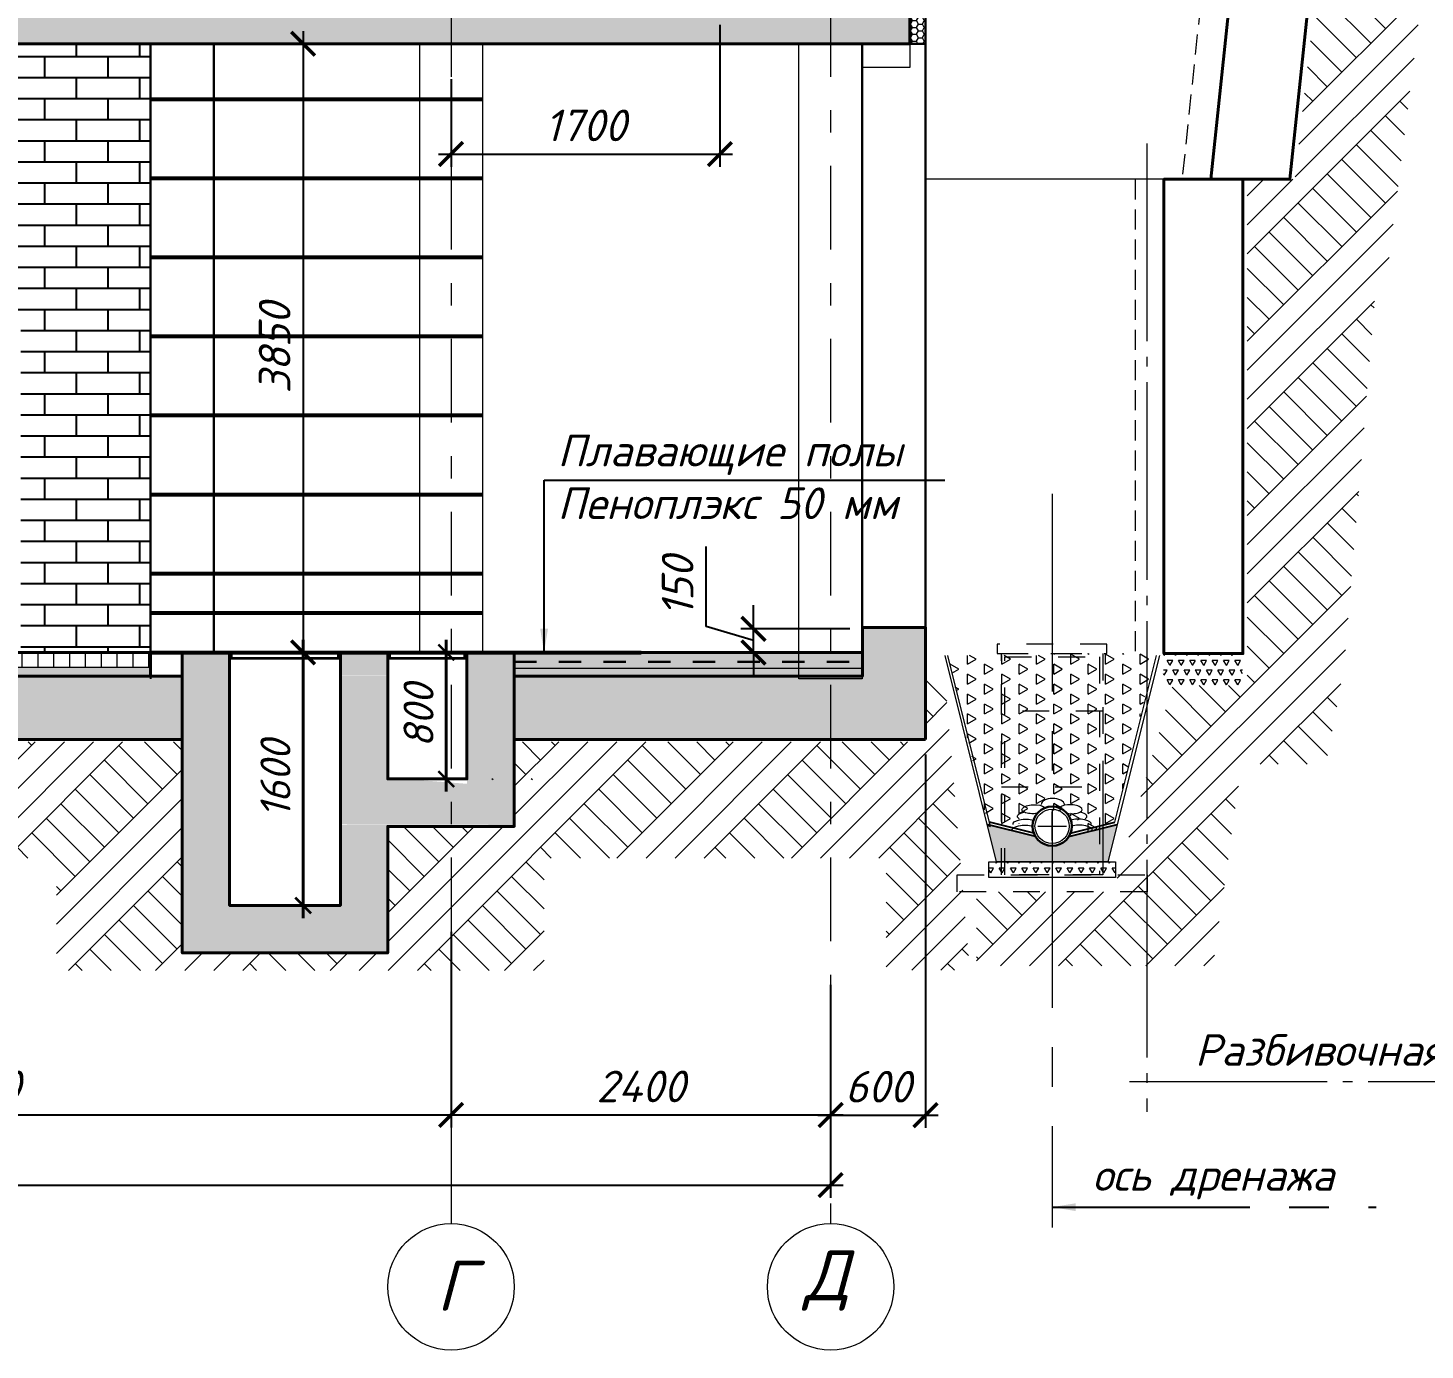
# Model space of a CAD drawing. Header units: millimetres. Extents: x -6419137 to 687965, y -598396 to 179722.
# Drawn here: x 520209 to 529043, y 79568 to 87930 of the extents above; entities that cross this region are included whole.
import ezdxf

# ---------------------------------------------------------------- set-up
doc = ezdxf.new("R2010")
doc.units = ezdxf.units.MM
doc.header["$MEASUREMENT"] = 0
for name, pattern in [('CENTER', [2, 1.25, -0.25, 0.25, -0.25]), ('Dashed', [564.444447, 282.222223, -282.222223]), ('Double Dashed copy', [3020, 2500, -200, 120, -200]), ('Штриховая', [5644.444466, 2822.222233, -2822.222233]), ('штриховаяX2', [38.1, 25.4, -12.7]), ('Штрихштриховая', [10936.110735, 5291.666508, -2116.666555, 1411.111116, -2116.666555])]:
    doc.linetypes.add(name, pattern=pattern)
for name, color, linetype, lineweight in [('Арматура', 72, 'Continuous', 50), ('оси_Ном._пера__96', 7, 'Continuous', 5), ('оси_Ном._пера__97', 7, 'Continuous', 20), ('перекрытие_Ном._пера__94', 252, 'Continuous', 13), ('перекрытие_Ном._пера__99', 7, 'Continuous', 40), ('подп стены Инжзащита_Ном._пера__96', 7, 'Continuous', 13), ('подп стены Инжзащита_Ном._пера__97', 7, 'Continuous', 20), ('подп стены Инжзащита_Ном._пера__99', 7, 'Continuous', 40), ('стены02_Ном._пера__99', 7, 'Continuous', 40), ('чертеж_Ном._пера__96', 7, 'Continuous', 13), ('Штриховка', 7, 'Continuous', 5), ('штриховка_Ном._пера__96', 7, 'Continuous', 13)]:
    doc.layers.add(name, color=color, linetype=linetype, lineweight=lineweight)
doc.layers.add('Конструкции', color=7, linetype='Continuous', lineweight=5, true_color=0x0000e6)
for name, color, linetype in [('крыша', 7, 'Continuous'), ('оси', 7, 'Continuous'), ('размеры', 7, 'Continuous'), ('чертеж', 7, 'Continuous')]:
    doc.layers.add(name, color=color, linetype=linetype)
doc.styles.get("Standard").update_dxf_attribs({"font": 'isocpeui.ttf'})
doc.dimstyles.get("Standard").update_dxf_attribs({"dimtxt": 150, "dimasz": 100, "dimexe": 100, "dimexo": 100, "dimgap": 80, "dimtad": 1, "dimtoh": 1, "dimdec": 0, "dimzin": 0, "dimdsep": 46, "dimtxsty": 'Standard', "dimblk": 'ARCHTICK', "dimblk2": 'ARCHTICK', "dimcen": 0.09, "dimdle": 100, "dimadec": 0, "dimazin": 0, "dimtfac": 1, "dimtdec": 0, "dimtofl": 0, "dimtmove": 0, "dimatfit": 3, "dimfxl": 1, "dimtolj": 1, "dimtzin": 0, "dimarcsym": 0})
doc.dimstyles.new('STEP', dxfattribs={"dimtxt": 200, "dimasz": 150, "dimexe": 80, "dimexo": 80, "dimgap": 80, "dimtad": 1, "dimdec": 0, "dimzin": 0, "dimdsep": 46, "dimtxsty": 'Standard', "dimblk": 'ARCHTICK', "dimcen": 150, "dimdle": 80, "dimadec": 0, "dimazin": 0, "dimtfac": 1, "dimtdec": 0, "dimtofl": 0, "dimtmove": 1, "dimatfit": 3, "dimfxl": 1, "dimtolj": 1, "dimtzin": 0, "dimarcsym": 0})
pattern_1 = [(90, (655375.12, 192920.41), (109.14395, 63.014304), [63.014304, -63.014304]), (30, (655375.12, 192920.41), (-109.143964, 63.014282), [63.014304, -63.014304]), (150, (655429.69, 192951.92), (-1.3e-05, 126.028586), [63.014304, -63.014304])]

# ---------------------------------------------------------------- blocks, each defined once
blk = doc.blocks.new('A$C53FA6118')
at = {"layer": 'перекрытие_Ном._пера__94', "linetype": 'Continuous'}
h = blk.add_hatch(color=9, dxfattribs=at)
h.paths.add_polyline_path([(1989.3, -244.7), (1589.3, -244.7)], flags=17)
h.paths.add_polyline_path([(-10010.7, -244.7), (-10410.7, -244.7), (-10410.7, -644.7), (-10010.7, -644.7)])
h.paths.add_polyline_path([(4689.3, -244.7), (4689.3, -44.7), (-10810.7, -44.7), (-10810.7, -244.7)])
at = {"layer": 'перекрытие_Ном._пера__99', "color": 0, "linetype": 'Continuous'}
for points in [[(4689.3, -244.7), (4689.3, -44.7), (-10810.7, -44.7), (-10810.7, -244.7), (-10410.7, -244.7)], [(-10410.7, -244.7), (-10410.7, -644.7), (-10010.7, -644.7), (-10010.7, -244.7), (1589.3, -244.7), (1589.3, -244.7), (1989.3, -244.7), (1989.3, -244.7)], [(1589.3, -244.7), (1589.3, -244.7), (1989.3, -244.7), (1989.3, -244.7), (4689.3, -244.7)]]:
    blk.add_lwpolyline(points, dxfattribs=at)
blk = doc.blocks.new('_ArchTick')
at = {"color": 0, "linetype": 'ByBlock', "const_width": 0.15}
blk.add_lwpolyline([(-0.5, -0.5), (0.5, 0.5)], dxfattribs=at)
blk = doc.blocks.new('*D751')
at = {"layer": 'Defpoints', "color": 0, "transparency": 16777216}
for p in [(516884, 81493.4), (522884, 81493.4), (522884, 81055)]:
    blk.add_point(p, dxfattribs=at)
at = {"layer": 'размеры', "color": 0, "lineweight": -2, "transparency": 16777216}
for p, q in [((516884, 81413.4), (516884, 80975)), ((522884, 81413.4), (522884, 80975)), ((516804, 81055), (522964, 81055))]:
    blk.add_line(p, q, dxfattribs=at)
at = {"layer": 'размеры', "color": 0, "lineweight": -2, "transparency": 16777216, "xscale": 150, "yscale": 150, "zscale": 150, "rotation": 180}
blk.add_blockref('_ArchTick', (516884, 81055), dxfattribs=at)
at = {"layer": 'размеры', "color": 0, "lineweight": -2, "transparency": 16777216, "xscale": 150, "yscale": 150, "zscale": 150}
blk.add_blockref('_ArchTick', (522884, 81055), dxfattribs=at)
at = {"layer": 'размеры', "color": 0, "transparency": 16777216, "insert": (519884, 81235), "char_height": 200, "attachment_point": 5}
blk.add_mtext('\\A1;6000', dxfattribs=at)
blk = doc.blocks.new('*D752')
at = {"layer": 'Defpoints', "color": 0, "transparency": 16777216}
for p in [(510884, 82115.6), (525284, 81956.9), (525284, 80610.6)]:
    blk.add_point(p, dxfattribs=at)
at = {"layer": 'размеры', "color": 0, "lineweight": -2, "transparency": 16777216}
for p, q in [((510884, 82035.6), (510884, 80530.6)), ((525284, 81876.9), (525284, 80530.6)), ((510804, 80610.6), (525364, 80610.6))]:
    blk.add_line(p, q, dxfattribs=at)
at = {"layer": 'размеры', "color": 0, "lineweight": -2, "transparency": 16777216, "xscale": 150, "yscale": 150, "zscale": 150, "rotation": 180}
blk.add_blockref('_ArchTick', (510884, 80610.6), dxfattribs=at)
at = {"layer": 'размеры', "color": 0, "lineweight": -2, "transparency": 16777216, "xscale": 150, "yscale": 150, "zscale": 150}
blk.add_blockref('_ArchTick', (525284, 80610.6), dxfattribs=at)
at = {"layer": 'размеры', "color": 0, "transparency": 16777216, "insert": (518084, 80790.6), "char_height": 200, "attachment_point": 5}
blk.add_mtext('\\A1;14400', dxfattribs=at)
blk = doc.blocks.new('A$C5AFB0D83')
at = {"layer": 'чертеж', "color": 1, "linetype": 'Dashed', "lineweight": 20, "ltscale": 0.6}
for points in [[(-456.2, 1035.9), (237.6, 1035.9), (237.6, 1096.2), (-456.2, 1096.2)], [(-428.7, 1035.9), (211.3, 1035.9), (211.3, -364), (-428.7, -364)], [(211.3, 672.8), (-428.7, 672.8), (-428.7, 1035.9), (211.3, 1035.9)], [(-408.7, 1015.9), (191.3, 1015.9), (191.3, -364), (-408.7, -364)], [(211.3, -364), (-428.7, -364), (-428.7, 193.1), (211.3, 193.1)], [(-708.7, -364), (491.3, -364), (491.3, -469.9), (-708.7, -469.9)]]:
    blk.add_lwpolyline(points, close=True, dxfattribs=at)
blk = doc.blocks.new('A$C75B94F84')
at = {"layer": 'штриховка_Ном._пера__96', "linetype": 'Continuous'}
h = blk.add_hatch(dxfattribs=at)
h.set_pattern_fill('TRIANG_0002', color=256, scale=0.88209, style=0, pattern_type=2)
h.set_pattern_definition(pattern_1)
h.paths.add_polyline_path([(-694.2, 381.9), (-34.1, 381.9), (-34.1, -599.7), (-85.1, -602.4), (-162.5, -625.7), (-204.9, -644.8), (-256.3, -696.8), (-268.2, -732.5), (-268.5, -733), (-268.8, -733.5), (-269.2, -734), (-269.5, -734.5), (-269.8, -735), (-269.9, -735), (-435.8, -700.4)])
h = blk.add_hatch(dxfattribs=at)
h.set_pattern_fill('TRIANG_0002', color=256, scale=0.88209, style=0, pattern_type=2)
h.set_pattern_definition(pattern_1)
h.paths.add_polyline_path([(615.9, 393.2), (355.7, -700.4), (186.5, -734.6), (128, -658.9), (127.6, -658.3), (127.2, -657.8), (126.7, -657.3), (126.2, -656.7), (125.7, -656.2), (125.1, -655.7), (124.6, -655.2), (124, -654.7), (123.3, -654.2), (122.7, -653.7), (122, -653.2), (121.4, -652.7), (120.6, -652.2), (119.9, -651.7), (119.2, -651.2), (118.4, -650.7), (117.6, -650.3), (116.8, -649.8), (115.9, -649.3), (115, -648.9), (114.2, -648.4), (113.3, -648), (112.3, -647.5), (111.4, -647.1), (110.4, -646.7), (109.4, -646.3), (108.4, -645.8), (107.4, -645.4), (106.4, -645), (105.3, -644.6), (104.3, -644.3), (103.2, -643.9), (48.9, -611.2), (-3.5, -598.1), (-34.1, -599.7), (-44.2, 393.2)])
h = blk.add_hatch(color=9, dxfattribs=at)
edge = h.paths.add_edge_path()
edge.add_line((-387, -922.6), (-34.1, -922.6))
edge.add_line((-34.1, -922.6), (-34.1, -822.6))
edge.add_arc((-34.1, -698.4), 124.2, 211.11858, 270, ccw=False)
edge.add_line((-140.4, -762.6), (-445.7, -687.5))
edge.add_line((-445.7, -687.5), (-387, -922.6))
h = blk.add_hatch(color=9, dxfattribs=at)
edge = h.paths.add_edge_path()
edge.add_line((318.7, -922.6), (-34.1, -922.6))
edge.add_line((-34.1, -922.6), (-34.1, -822.6))
edge.add_arc((-34.1, -698.4), 124.2, 270, 328.88142)
edge.add_line((72.2, -762.6), (377.5, -687.5))
edge.add_line((377.5, -687.5), (318.7, -922.6))
h = blk.add_hatch(dxfattribs=at)
h.set_pattern_fill('TRIANG_0002', color=256, style=0, pattern_type=2)
h.set_pattern_definition([(120, (741787.89, 217021.63), (35.718737, 61.8666824), [35.71875, -35.71875]), (60, (741787.89, 217021.63), (71.437487, 7.4e-06), [35.71875, -35.71875]), (180, (741805.747, 217052.566), (-35.71875, 61.866675), [35.71875, -35.71875])])
h.paths.add_polyline_path([(365.9, -922.6), (365.9, -1022.6), (-434.1, -1022.6), (-434.1, -922.6)])
for points in [[(-139.6, -764), (-445.7, -687.5)], [(-150.1, -742.8), (-430.9, -672.6)], [(71.3, -764), (377.5, -687.5)], [(81.9, -742.8), (362.6, -672.6)]]:
    blk.add_lwpolyline(points)
at = {"layer": 'подп стены Инжзащита_Ном._пера__97', "linetype": 'Continuous'}
for p, q in [((-713, 381.3), (-387, -922.6)), ((-423.9, -700.4), (-694.2, 381.3)), ((644.7, 381.3), (318.7, -922.6)), ((362.6, -672.6), (625.9, 381.3)), ((318.7, -922.6), (-387, -922.6))]:
    blk.add_line(p, q, dxfattribs=at)
at = {"layer": 'подп стены Инжзащита_Ном._пера__97', "linetype": 'Continuous', "flags": 128}
blk.add_lwpolyline([(-434.1, -922.6), (365.9, -922.6), (365.9, -1022.6), (-434.1, -1022.6)], close=True, dxfattribs=at)
at = {"layer": 'подп стены Инжзащита_Ном._пера__97', "linetype": 'Continuous', "extrusion": (0, 0, -1)}
blk.add_ellipse((-151.7, -590.8), major_axis=(-73, -3.3), ratio=0.38892, start_param=4.394692, end_param=9.38902, dxfattribs=at)
at = {"layer": 'чертеж_Ном._пера__96', "color": 1}
for p, q in [((-34.1, -788.4), (-34.1, -608.4)), ((-124.1, -698.4), (55.9, -698.4))]:
    blk.add_line(p, q, dxfattribs=at)
at = {"layer": 'чертеж_Ном._пера__96', "color": 1, "linetype": 'Continuous', "lineweight": 30}
blk.add_circle((-34.1, -698.4), 124.2, dxfattribs=at)
at = {"layer": 'чертеж_Ном._пера__96', "linetype": 'Continuous'}
blk.add_circle((-34.1, -698.4), 108.4, dxfattribs=at)
at = {"layer": 'штриховка_Ном._пера__96', "linetype": 'Continuous'}
for centre, major_axis, ratio, start_param, end_param in [((-28.7, -566.5), (75.5, -3.4), 0.579291, 0.158292, 3.105835), ((83.4, -590.8), (73, -3.3), 0.38892, 4.394692, 9.38902), ((112, -633.4), (73, -3.3), 0.38892, 5.740655, 7.417164), ((137.4, -682.2), (76, -2.1), 0.373128, 6.136251, 8.640536), ((143.3, -720), (76, -2.1), 0.373128, 6.136251, 8.640536)]:
    blk.add_ellipse(centre, major_axis=major_axis, ratio=ratio, start_param=start_param, end_param=end_param, dxfattribs=at)
at = {"layer": 'штриховка_Ном._пера__96', "linetype": 'Continuous', "extrusion": (0, 0, -1)}
for centre, major_axis, ratio, start_param, end_param in [((-180.2, -633.4), (-73, -3.3), 0.38892, 5.740655, 7.417164), ((-211.5, -720), (-76, -2.1), 0.373128, 6.136251, 8.640536), ((-205.7, -682.2), (-76, -2.1), 0.373128, 6.136251, 8.640536)]:
    blk.add_ellipse(centre, major_axis=major_axis, ratio=ratio, start_param=start_param, end_param=end_param, dxfattribs=at)
at = {"layer": 'чертеж_Ном._пера__96'}
blk.add_blockref('A$C5AFB0D83', (74.5, -642.8), dxfattribs=at)
blk = doc.blocks.new('*D754')
at = {"layer": 'Defpoints', "color": 0, "transparency": 16777216}
for p in [(522884, 82292.9), (525284, 81522.1), (525284, 81055)]:
    blk.add_point(p, dxfattribs=at)
at = {"layer": 'размеры', "color": 0, "lineweight": -2, "transparency": 16777216}
for p, q in [((522884, 82212.9), (522884, 80975)), ((525284, 81442.1), (525284, 80975)), ((522804, 81055), (525364, 81055))]:
    blk.add_line(p, q, dxfattribs=at)
at = {"layer": 'размеры', "color": 0, "lineweight": -2, "transparency": 16777216, "xscale": 150, "yscale": 150, "zscale": 150, "rotation": 180}
blk.add_blockref('_ArchTick', (522884, 81055), dxfattribs=at)
at = {"layer": 'размеры', "color": 0, "lineweight": -2, "transparency": 16777216, "xscale": 150, "yscale": 150, "zscale": 150}
blk.add_blockref('_ArchTick', (525284, 81055), dxfattribs=at)
at = {"layer": 'размеры', "color": 0, "transparency": 16777216, "insert": (524084, 81235), "char_height": 200, "attachment_point": 5}
blk.add_mtext('\\A1;2400', dxfattribs=at)
blk = doc.blocks.new('*D756')
at = {"layer": 'Defpoints', "color": 0, "transparency": 16777216}
for p in [(525884, 83414), (525284, 81567.3), (525884, 81053.4)]:
    blk.add_point(p, dxfattribs=at)
at = {"layer": 'размеры', "color": 0, "lineweight": -2, "transparency": 16777216}
for p, q in [((525884, 83334), (525884, 80973.4)), ((525284, 81487.3), (525284, 80973.4)), ((525204, 81053.4), (525964, 81053.4))]:
    blk.add_line(p, q, dxfattribs=at)
at = {"layer": 'размеры', "color": 0, "lineweight": -2, "transparency": 16777216, "xscale": 150, "yscale": 150, "zscale": 150, "rotation": 180}
blk.add_blockref('_ArchTick', (525284, 81053.4), dxfattribs=at)
at = {"layer": 'размеры', "color": 0, "lineweight": -2, "transparency": 16777216, "xscale": 150, "yscale": 150, "zscale": 150}
blk.add_blockref('_ArchTick', (525884, 81053.4), dxfattribs=at)
at = {"layer": 'размеры', "color": 0, "transparency": 16777216, "insert": (525584, 81233.4), "char_height": 200, "attachment_point": 5}
blk.add_mtext('\\A1;600', dxfattribs=at)
blk = doc.blocks.new('*D746')
at = {"layer": 'Defpoints', "color": 0, "transparency": 16777216}
for p in [(1296.1, 617.8), (1140.1, -182.2), (1270.6, -182.2)]:
    blk.add_point(p, dxfattribs=at)
at = {"layer": 'размеры', "color": 0, "lineweight": -2, "transparency": 16777216}
for p, q in [((1140.1, 697.8), (1140.1, -262.2)), ((1216.1, 617.8), (1060.1, 617.8)), ((1190.6, -182.2), (1060.1, -182.2))]:
    blk.add_line(p, q, dxfattribs=at)
at = {"layer": 'размеры', "color": 0, "lineweight": -2, "transparency": 16777216, "xscale": 100, "yscale": 100, "zscale": 100}
for p, rotation in [((1140.1, 617.8), 90), ((1140.1, -182.2), 270)]:
    blk.add_blockref('_ArchTick', p, dxfattribs=dict(at, rotation=rotation))
at = {"layer": 'размеры', "color": 0, "transparency": 16777216, "insert": (965.1, 217.8), "char_height": 190, "attachment_point": 5, "rotation": 90}
blk.add_mtext('\\A1;800', dxfattribs=at)
blk = doc.blocks.new('*D748')
at = {"layer": 'Defpoints', "color": 0, "transparency": 16777216}
for p in [(470.6, 617.8), (235.3, -982.2), (365.7, -982.2)]:
    blk.add_point(p, dxfattribs=at)
at = {"layer": 'размеры', "color": 0, "lineweight": -2, "transparency": 16777216}
for p, q in [((235.3, 697.8), (235.3, -1062.2)), ((390.6, 617.8), (155.3, 617.8)), ((285.7, -982.2), (155.3, -982.2))]:
    blk.add_line(p, q, dxfattribs=at)
at = {"layer": 'размеры', "color": 0, "lineweight": -2, "transparency": 16777216, "xscale": 100, "yscale": 100, "zscale": 100}
for p, rotation in [((235.3, 617.8), 90), ((235.3, -982.2), 270)]:
    blk.add_blockref('_ArchTick', p, dxfattribs=dict(at, rotation=rotation))
at = {"layer": 'размеры', "color": 0, "transparency": 16777216, "insert": (60.3, -182.2), "char_height": 190, "attachment_point": 5, "rotation": 90}
blk.add_mtext('\\A1;1600', dxfattribs=at)
blk = doc.blocks.new('*D763')
at = {"layer": 'Defpoints', "color": 0, "transparency": 16777216}
for p in [(524584, 88029.7), (522884, 87686.5), (524584, 87132)]:
    blk.add_point(p, dxfattribs=at)
at = {"layer": 'размеры', "color": 0, "lineweight": -2, "transparency": 16777216}
for p, q in [((524584, 87949.7), (524584, 87052)), ((522884, 87606.5), (522884, 87052)), ((522804, 87132), (524664, 87132))]:
    blk.add_line(p, q, dxfattribs=at)
at = {"layer": 'размеры', "color": 0, "lineweight": -2, "transparency": 16777216, "xscale": 150, "yscale": 150, "zscale": 150, "rotation": 180}
blk.add_blockref('_ArchTick', (522884, 87132), dxfattribs=at)
at = {"layer": 'размеры', "color": 0, "lineweight": -2, "transparency": 16777216, "xscale": 150, "yscale": 150, "zscale": 150}
blk.add_blockref('_ArchTick', (524584, 87132), dxfattribs=at)
at = {"layer": 'размеры', "color": 0, "transparency": 16777216, "insert": (523734, 87313.3), "char_height": 200, "attachment_point": 5}
blk.add_mtext('\\A1;1700', dxfattribs=at)
blk = doc.blocks.new('*D757')
at = {"layer": 'Defpoints', "color": 0, "transparency": 16777216}
for p in [(524796.7, 84129.7), (525484.8, 84129.7), (525484, 83979.7)]:
    blk.add_point(p, dxfattribs=at)
at = {"layer": 'размеры', "color": 0, "lineweight": -2, "transparency": 16777216}
for p, q in [((524496.7, 84144.7), (524496.7, 84651)), ((524796.7, 84129.7), (524796.7, 84279.7)), ((524796.7, 84054.7), (524496.7, 84144.7)), ((525404.8, 84129.7), (524716.7, 84129.7)), ((524796.7, 83979.7), (524796.7, 84129.7)), ((525404, 83979.7), (524716.7, 83979.7)), ((524796.7, 83979.7), (524796.7, 83829.7))]:
    blk.add_line(p, q, dxfattribs=at)
at = {"layer": 'размеры', "color": 0, "lineweight": -2, "transparency": 16777216, "xscale": 150, "yscale": 150, "zscale": 150}
for p, rotation in [((524796.7, 84129.7), 270), ((524796.7, 83979.7), 90)]:
    blk.add_blockref('_ArchTick', p, dxfattribs=dict(at, rotation=rotation))
at = {"layer": 'размеры', "color": 0, "transparency": 16777216, "insert": (524316.7, 84397.9), "char_height": 200, "attachment_point": 5, "rotation": 90}
blk.add_mtext('\\A1;150', dxfattribs=at)
blk = doc.blocks.new('*D760')
at = {"layer": 'Defpoints', "color": 0, "transparency": 16777216}
for p in [(522684, 87829.7), (521948.6, 83979.7), (522849.5, 83979.7)]:
    blk.add_point(p, dxfattribs=at)
at = {"layer": 'размеры', "color": 0, "lineweight": -2, "transparency": 16777216}
for p, q in [((521948.6, 87909.7), (521948.6, 83899.7)), ((522604, 87829.7), (521868.6, 87829.7)), ((522769.5, 83979.7), (521868.6, 83979.7))]:
    blk.add_line(p, q, dxfattribs=at)
at = {"layer": 'размеры', "color": 0, "lineweight": -2, "transparency": 16777216, "xscale": 150, "yscale": 150, "zscale": 150}
for p, rotation in [((521948.6, 87829.7), 90), ((521948.6, 83979.7), 270)]:
    blk.add_blockref('_ArchTick', p, dxfattribs=dict(at, rotation=rotation))
at = {"layer": 'размеры', "color": 0, "transparency": 16777216, "insert": (521768.6, 85904.7), "char_height": 200, "attachment_point": 5, "rotation": 90}
blk.add_mtext('\\A1;3850', dxfattribs=at)
blk = doc.blocks.new('A$C5DD81D59')
at = {"layer": 'Штриховка', "true_color": 0xeb8e14}
h = blk.add_hatch(dxfattribs=at)
h.set_pattern_fill('HONEY', color=30, scale=100)
h.paths.add_polyline_path([(3771.5, 517.8), (1570.6, 517.8), (1570.6, 467.5), (3771.5, 467.5)])
at = {"layer": 'штриховка_Ном._пера__96', "linetype": 'Continuous'}
h = blk.add_hatch(dxfattribs=at)
h.set_pattern_fill('ANSI33', color=256, scale=500, style=0)
h.set_pattern_definition([(45, (1555.8, 636.69), (-88.3883, 88.3883), []), (45, (1644.19, 636.69), (-88.3883, 88.3883), [62.5, -31.25])])
h.paths.add_polyline_path([(-229.4, 617.8), (-529.4, 617.8), (-529.4, 467.5), (-229.4, 467.5)])
h.paths.add_polyline_path([(770.6, 617.9), (470.6, 617.8), (470.6, 472.6), (770.6, 472.7)], flags=17)
h.paths.add_polyline_path([(770.6, -473.4), (470.6, -473.4), (470.6, -974.2), (-229.4, -974.2), (-229.4, 67.5), (-529.4, 67.5), (-529.4, -1274.2), (770.6, -1274.2)])
h.paths.add_polyline_path([(4170.5, 465), (3771.5, 465)], flags=17)
h.paths.add_polyline_path([(-229.4, 67.5), (-229.4, 467.5), (-11629.5, 467.5), (-11629.5, 67.5)])
h.paths.add_polyline_path([(1570.6, -472.6), (1570.6, 67.5), (4170.5, 67.5), (4170.5, 775.4), (3771.5, 776.3), (3771.5, 467.5), (1570.6, 467.5), (1570.6, 619.1), (1270.6, 616.6), (1270.6, -212.7), (770.6, -174.1), (770.6, 471), (470.6, 471.7), (470.6, -470)])
h = blk.add_hatch(dxfattribs=at)
h.set_pattern_fill('AR-CONC', color=256, scale=8, style=0)
h.set_pattern_definition([(50, (-125126.86, 909.48), (57.380815, -5.02017), [6, -66]), (355, (-125126.86, 909.48), (-11.100107, 60.17537), [4.8, -52.8]), (100.451444, (-125122.08, 909.06), (46.280708, 55.1552), [5.099215, -56.09137]), (46.1842, (-125126.86, 925.48), (85.379306, -13.241542), [9, -99]), (96.635635, (-125119.75, 924.375), (74.772956, 77.92949), [7.64883, -84.1371]), (351.184164, (-125126.86, 925.48), (74.772956, 77.92949), [7.2, -79.2]), (21, (-125118.86, 921.48), (47.752564, -32.209511), [6, -66]), (326, (-125118.86, 921.48), (19.465227, 58.012004), [4.8, -52.8]), (71.451445, (-125114.88, 918.794), (67.21779, 25.802492), [5.099215, -56.09137]), (37.5, (-125126.862, 909.479), (0.9727884, 26.6315083), [0, -52.16, 0, -53.6, 0, -53]), (7.5, (-125126.862, 909.48), (21.045563, 31.552937), [0, -30.56, 0, -50.96, 0, -20.2]), (327.5, (-125144.702, 909.479), (42.705795, -1.8043897), [0, -20, 0, -62.4, 0, -82.8]), (317.5, (-125152.702, 909.48), (46.654894, 8.008399), [0, -26, 0, -41.44, 0, -58.8])])
h.paths.add_polyline_path([(1571.3, 617.9), (1570.6, 517.9), (3771.5, 517.8), (3772.2, 617.8)])
h.paths.add_polyline_path([(-729.4, 467.5), (-729.4, 525.8), (-11629.5, 525.5), (-11629.5, 467.1)])
h = blk.add_hatch(dxfattribs=at)
h.set_pattern_fill('ANSI31', color=256, scale=800, angle=45, style=0)
h.set_pattern_definition([(90, (-125126.86, 901.48), (-100, 2e-14), [])])
h.paths.add_polyline_path([(-729.4, 525.8), (-729.4, 617.8), (-11629.5, 617.8), (-11629.5, 525.8)])
blk.add_lwpolyline([(-529.4, 617.8), (-529.4, 467.5)])
at = {"linetype": 'Штриховая', "lineweight": 30, "ltscale": 0.05}
blk.add_lwpolyline([(1570.6, 559.5), (3771.5, 559.5)], dxfattribs=at)
at = {"layer": 'перекрытие_Ном._пера__99', "linetype": 'Continuous'}
for p, q in [((4170.5, 467.5), (4170.5, 625.8)), ((-11629.5, 617.8), (-729.4, 617.8)), ((-529.4, 617.8), (-229.4, 617.8)), ((4170.5, 67.5), (4170.5, 467.5))]:
    blk.add_line(p, q, dxfattribs=at)
for points in [[(1570.6, 467.5), (3771.5, 467.5), (3771.5, 775.8), (4170.5, 775.8), (4170.5, 467.5)], [(-729.4, 467.5), (-729.4, 617.8)], [(-529.4, 617.8), (-529.4, -1282.2), (770.6, -1282.2), (770.6, -482.2), (1570.6, -482.2), (1570.6, 617.8)], [(-229.4, 617.8), (-229.4, -982.2), (470.6, -982.2), (470.6, 617.8)], [(3771.5, 617.8), (1270.6, 617.8), (1270.6, -182.2), (770.6, -182.2), (770.6, 67.5), (770.6, 617.8), (470.6, 617.8)], [(-11629.5, 467.5), (-529.4, 467.5)], [(-11629.5, 67.5), (-529.4, 67.5)], [(1570.6, 67.5), (4170.5, 67.5)]]:
    blk.add_lwpolyline(points, dxfattribs=at)
at = {"layer": 'чертеж'}
for points in [[(-219.8, 617.8), (459.3, 617.8), (459.3, 577.4), (-219.8, 577.4)], [(-214.9, 612.9), (454.4, 612.9), (454.4, 582.3), (-214.9, 582.3)], [(781, 617.8), (1259.3, 617.8), (1259.3, 577.4), (781, 577.4)], [(786, 612.9), (1254.4, 612.9), (1254.4, 582.3), (786, 582.3)]]:
    blk.add_lwpolyline(points, close=True, dxfattribs=at)
at = {"layer": 'штриховка_Ном._пера__96', "linetype": 'Continuous'}
for p, q in [((-11629.5, 525.8), (-729.4, 525.8)), ((1570.6, 517.8), (3771.5, 517.8))]:
    blk.add_line(p, q, dxfattribs=at)
at = {"layer": 'размеры'}
for base, p1, p2, picture, middle in [((235.3, -982.2), (470.6, 617.8), (365.7, -982.2), '*D748', (60.3, -182.2)), ((1140.1, -182.2), (1296.1, 617.8), (1270.6, -182.2), '*D746', (965.1, 217.8))]:
    dim = blk.add_linear_dim(base=base, p1=p1, p2=p2, angle=90, dimstyle='STEP', dxfattribs=at)
    dim.commit()
    dim.dimension.update_dxf_attribs({"geometry": picture, "text_midpoint": middle})

msp = doc.modelspace()

# ---------------------------------------------------------------- hatches: boundary and pattern name
at = {"true_color": 0xdbdbdb}
h = msp.add_hatch(dxfattribs=at)
h.set_pattern_fill('AR-BRSTD', color=254, scale=50)
h.set_pattern_definition([(0, (443515.99, -29464.98), (0, 133.35), []), (90, (443516, -29464.98), (-200, 133.35), [133.35, -133.35])])
h.paths.add_polyline_path([(516684, 87829.7), (516484, 87829.7), (516484, 83979.7), (516684, 83979.7)])
h.paths.add_polyline_path([(520984, 83976), (520984, 87826), (517084, 87829.7), (517084, 83979.7), (517144, 83979.7), (517144, 86079.7), (518044, 86079.7), (518044, 83979.7), (519264.2, 83978.2), (519264.2, 86079.7), (520164.2, 86079.7), (520164.2, 83977)])
at = {"layer": 'Штриховка'}
h = msp.add_hatch(dxfattribs=at)
h.set_pattern_fill('HONEY', color=20, scale=200)
h.set_pattern_definition([(360, (537201.366, 22244.55), (37.5, 21.650635), [25, -50]), (120, (537201.366, 22244.55), (-37.5, 21.650635), [25, -50]), (60, (537201.366, 22244.55), (2e-14, 43.30127), [-50, 25])])
h.paths.add_polyline_path([(525783.8, 87829.7), (525833.8, 87829.7), (525884, 87829.7), (525884, 88029.7), (525784, 88029.7)])
at = {"layer": 'штриховка_Ном._пера__96', "linetype": 'Continuous'}
h = msp.add_hatch(dxfattribs=at)
h.set_pattern_fill('ГРУНТ_0003', color=256, style=0, pattern_type=2)
h.set_pattern_definition([(45, (453689.98, 83972.33), (-275.7716, 275.7716), []), (45, (453598.05, 84064.25), (-551.543, 551.543), []), (45, (453506.1, 84156.2), (-551.543, 551.543), []), (135, (453414.2, 84248.1), (91.92388, 91.92388), [390, -390])])
h.paths.add_polyline_path([(535583.1, 91762.8), (530388.8, 91762.8), (530436.8, 92083.4), (529031.6, 92179.6), (528853.2, 89972.3), (528553.2, 89972.3), (528220.2, 86972.3), (527918.5, 86972.3), (527918.5, 83770.3), (527446.2, 83771.1), (527446, 83770.3), (527071.5, 82466.4), (526205.7, 82466.4), (526205.7, 81997.7), (527701.9, 81997.7), (527881.9, 83272.3), (528414, 83272.3), (528500.9, 83715.9), (528502.1, 83734.7), (528534.4, 83935.6), (528729.3, 86272.3), (528789.5, 86272.3), (529131.3, 88998.5), (529327, 88998.5), (529561.4, 91423.5), (535583.1, 91406.9)])
h = msp.add_hatch(dxfattribs=at)
h.set_pattern_fill('TRIANG_0003', color=256, style=0, pattern_type=2)
h.set_pattern_definition([(120, (1269807.7, 301916.583), (35.718737, 61.8666824), [35.71875, -35.71875]), (60, (1269807.7, 301916.583), (71.437487, 7.4e-06), [35.71875, -35.71875]), (180, (1269825.56, 301947.517), (-35.71875, 61.866675), [35.71875, -35.71875])])
h.paths.add_polyline_path([(527889.1, 83972.3), (527889.1, 83772.3), (527389.1, 83772.3), (527389.1, 83972.3)])
h = msp.add_hatch(dxfattribs=at)
h.set_pattern_fill('ГРУНТ_0003', color=256, style=0, pattern_type=2)
h.set_pattern_definition([(45, (447428.3, 83942.33), (-275.7716, 275.7716), []), (45, (447336.4, 84034.25), (-551.543, 551.543), []), (45, (447244.44, 84126.2), (-551.543, 551.543), []), (135, (447152.52, 84218.1), (91.92388, 91.92388), [390, -390])])
h.paths.add_polyline_path([(520388.5, 82679.6), (520388.5, 81968.4), (523471.9, 81969), (523471.9, 82679.6), (525635.8, 82679.6), (525635.8, 81969.4), (526163.7, 81969.5), (526002.9, 83850.2), (525883.8, 83850.4), (525883.8, 83414), (523284, 83414), (523284, 82872.3), (522484, 82872.3), (522484, 82072.3), (521184, 82072.3), (521184, 83414), (510083.7, 83414), (510084.4, 83772.3), (498157.9, 83612.6), (498155.3, 82955.4), (509442.1, 83117), (509400.5, 82679.6)])

# ---------------------------------------------------------------- linework, layer by layer
at = {"layer": 'Арматура', "lineweight": 53}
for points in [[(520984, 87479.7), (523084, 87479.7)], [(520984, 86979.7), (523084, 86979.7)], [(520984, 86479.7), (523084, 86479.7)], [(520984, 85979.7), (523084, 85979.7)], [(520984, 85479.7), (523084, 85479.7)], [(520984, 84979.7), (523084, 84979.7)], [(520984, 84479.7), (523084, 84479.7)], [(520984, 84229.7), (523084, 84229.7)]]:
    msp.add_lwpolyline(points, dxfattribs=at)
at = {"layer": 'Арматура', "color": 20, "lineweight": 53}
msp.add_lwpolyline([(520984, 83979.7), (524086.9, 83979.7)], dxfattribs=at)
at = {"layer": 'Конструкции', "color": 5}
for points in [[(523084, 87829.7), (522684, 87829.7), (522684, 83972.3), (523084, 83972.3)], [(525484, 83814), (525084, 83814), (525084, 87829.7), (525484, 87829.7)]]:
    msp.add_lwpolyline(points, close=True, dxfattribs=at)
at = {"layer": 'Конструкции', "color": 0, "lineweight": 20}
msp.add_lwpolyline([(525484, 87829.7), (525784, 87829.7), (525784, 87679.7), (525484, 87679.7)], close=True, dxfattribs=at)
at = {"layer": 'крыша'}
msp.add_lwpolyline([(520984, 83972.3), (520984, 83814)], dxfattribs=at)
at = {"layer": 'оси_Ном._пера__96', "color": 172, "linetype": 'Штрихштриховая', "ltscale": 0.1}
for p, q in [((522884, 96899.1), (522884, 82129.7)), ((525284, 96899.1), (525284, 80367.7))]:
    msp.add_line(p, q, dxfattribs=at)
at = {"layer": 'оси_Ном._пера__96', "linetype": 'Штрихштриховая'}
msp.add_line((522884, 82603.1), (522884, 80367.7), dxfattribs=at)
at = {"layer": 'оси_Ном._пера__97', "linetype": 'Continuous'}
for centre in [(522884, 79967.7), (522884, 79967.7), (525284, 79967.7), (525284, 79967.7)]:
    msp.add_circle(centre, 400, dxfattribs=at)
at = {"layer": 'подп стены Инжзащита_Ном._пера__96', "color": 9, "linetype": 'штриховаяX2', "ltscale": 5}
msp.add_lwpolyline([(528384.1, 92472.3), (528121.4, 89972.3), (527821.4, 89972.3), (527506.1, 86972.3), (527208.9, 86972.3), (527208.9, 83972.3)], dxfattribs=at)
at = {"layer": 'подп стены Инжзащита_Ном._пера__96', "color": 102, "linetype": 'Double Dashed copy', "ltscale": 0.5}
for points in [[(527284, 87198.6), (527284, 81075)], [(527172.9, 81267.1), (531611, 81267.1)]]:
    msp.add_lwpolyline(points, dxfattribs=at)
at = {"layer": 'подп стены Инжзащита_Ном._пера__96', "color": 9, "ltscale": 5}
msp.add_lwpolyline([(527391.3, 86972.3), (525884, 86972.4)], dxfattribs=at)
at = {"layer": 'подп стены Инжзащита_Ном._пера__97', "color": 1, "linetype": 'Continuous'}
for p, q in [((523150.6, 83175.2), (523142.8, 83179.7)), ((523398, 83175.2), (523390.3, 83179.7))]:
    msp.add_line(p, q, dxfattribs=at)
at = {"layer": 'подп стены Инжзащита_Ном._пера__99', "linetype": 'Continuous', "flags": 128}
for points in [[(528503.7, 89972.3), (528003.7, 89972.3), (527688.4, 86972.3), (528188.4, 86972.3), (528503.7, 89972.3)], [(527891.3, 86972.3), (527391.3, 86972.3), (527391.3, 83972.3), (527891.3, 83972.3), (527891.3, 86972.3)]]:
    msp.add_lwpolyline(points, dxfattribs=at)
at = {"layer": 'стены02_Ном._пера__99', "lineweight": 30}
for points in [[(525884, 87829.7), (525884, 88029.7), (525761.1, 88029.7)], [(521384, 87829.7), (521384, 83979.7), (520984, 83979.7), (520984, 87829.7), (521384, 87829.7)]]:
    msp.add_lwpolyline(points, dxfattribs=at)
for points in [[(522884, 87829.7), (522884, 87829.7)], [(525884, 84137.7), (525484, 84137.7), (525484, 87829.7), (525884, 87829.7)]]:
    msp.add_lwpolyline(points, close=True, dxfattribs=at)
at = {"layer": 'чертеж_Ном._пера__96', "color": 1, "linetype": 'CENTER', "ltscale": 1000}
msp.add_lwpolyline([(526684, 84982.8), (526684, 80342.6)], dxfattribs=at)
at = {"layer": 'Штриховка', "color": 32, "true_color": 0xe07000}
msp.add_lwpolyline([(525884, 88029.7), (525884, 87829.7), (525783.8, 87829.7), (525784, 88029.7), (525884, 88029.7), (525883.8, 88029.7)], dxfattribs=at)

# ---------------------------------------------------------------- block references
at = {"layer": 'перекрытие_Ном._пера__99'}
for name, p in [('A$C53FA6118', (521094.7, 88074.4)), ('A$C5DD81D59', (521713.4, 83361.8))]:
    msp.add_blockref(name, p, dxfattribs=at)
at = {"layer": 'чертеж'}
msp.add_blockref('A$C75B94F84', (526718.7, 83579.2), dxfattribs=at)

# ---------------------------------------------------------------- texts
at = {"layer": 'оси', "color": 251, "linetype": 'Continuous', "lineweight": 13, "char_height": 316.8, "attachment_point": 7}
for s, insert in [('Г', (522791.6, 79816.7)), ('Д', (525116.2, 79816.7))]:
    msp.add_mtext(s, dxfattribs=dict(at, insert=insert))
at = {"layer": 'подп стены Инжзащита_Ном._пера__96', "color": 0, "linetype": 'Double Dashed copy', "ltscale": 0.5, "insert": (523557.2, 84823.5), "char_height": 200, "attachment_point": 7}
msp.add_mtext('{\\C256;Плавающие полы\\PПеноплэкс 50 мм}', dxfattribs=at)
at = {"layer": 'подп стены Инжзащита_Ном._пера__96', "color": 102, "linetype": 'Double Dashed copy', "ltscale": 0.5, "insert": (527587.6, 81365.4), "char_height": 200, "attachment_point": 7}
msp.add_mtext('Разбивочная ось ПО', dxfattribs=at)
at = {"layer": 'чертеж_Ном._пера__96', "color": 1, "linetype": 'CENTER', "ltscale": 1000, "insert": (526939.6, 80520.8), "char_height": 200, "attachment_point": 7}
msp.add_mtext('ось дренажа', dxfattribs=at)

# ---------------------------------------------------------------- dimensions: what is measured, and where the dimension line sits
at = {"layer": 'размеры'}
for base, p1, p2, picture, middle in [((524584, 87132), (522884, 87686.5), (524584, 88029.7), '*D763', (523734, 87313.3)), ((525284, 81055), (522884, 82292.9), (525284, 81522.1), '*D754', (524084, 81235)), ((525284, 80610.6), (510884, 82115.6), (525284, 81956.9), '*D752', (518084, 80790.6)), ((522884, 81055), (516884, 81493.4), (522884, 81493.4), '*D751', (519884, 81235))]:
    dim = msp.add_linear_dim(base=base, p1=p1, p2=p2, dimstyle='STEP', dxfattribs=at)
    dim.commit()
    dim.dimension.update_dxf_attribs({"geometry": picture, "text_midpoint": middle})
for base, p1, p2, picture, middle in [((521948.6, 83979.7), (522684, 87829.7), (522849.5, 83979.7), '*D760', (521768.6, 85904.7)), ((524796.7, 84129.7), (525484, 83979.7), (525484.8, 84129.7), '*D757', (524316.7, 84224.7))]:
    dim = msp.add_linear_dim(base=base, p1=p1, p2=p2, angle=90, dimstyle='STEP', dxfattribs=at)
    dim.commit()
    dim.dimension.update_dxf_attribs({"geometry": picture, "text_midpoint": middle})
dim = msp.add_linear_dim(base=(525884, 81053.4), p1=(525284, 81567.3), p2=(525884, 83414), dimstyle='STEP', dxfattribs=at)
dim.commit()
dim.dimension.update_dxf_attribs({"geometry": '*D756', "text_midpoint": (525584, 81053.4), "dimtype": 160})

# ---------------------------------------------------------------- leaders
at = {"layer": 'размеры', "color": 0}
msp.add_leader([(523472.1, 83979.7), (523472.1, 85069.8), (526006, 85069.8)], dimstyle='STEP', dxfattribs=at)
at = {"layer": 'чертеж_Ном._пера__96', "color": 1, "linetype": 'CENTER', "ltscale": 1000}
msp.add_leader([(526684, 80471.6), (528734.1, 80471.6)], dimstyle='Standard', override={"dimscale": 1, "dimtxt": 250, "dimasz": 150, "dimexe": 80, "dimexo": 50, "dimgap": 80, "dimtad": 0, "dimdec": 0, "dimdle": 80, "dimtdec": 0, "dimtmove": 1}, dxfattribs=at)

doc.saveas('drawing.dxf')
